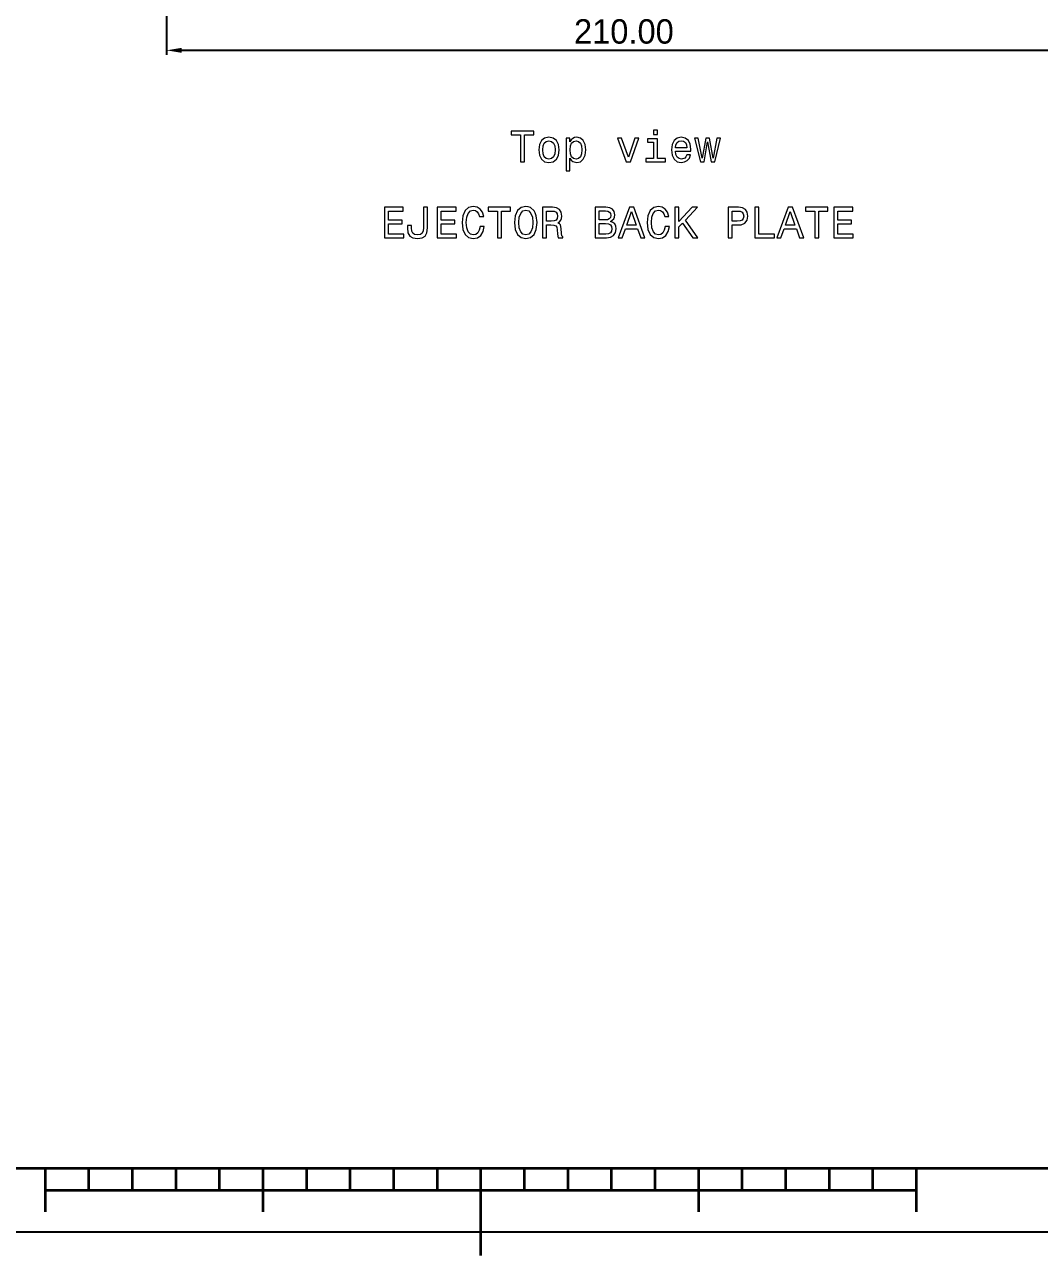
# Model space of a CAD drawing. Extents: x 0 to 1189, y 0 to 841.
# Drawn here: x 489.8 to 722.8, y 0 to 282.5 of the extents above; entities that cross this region are included whole.
import ezdxf

# ---------------------------------------------------------------- set-up
doc = ezdxf.new("R2010")
doc.units = 0
doc.dimstyles.new('5.6', dxfattribs={"dimtxt": 5.6, "dimasz": 3.5, "dimexe": 1, "dimexo": 0.4, "dimgap": 1.5, "dimtad": 1, "dimtoh": 1, "dimzin": 0, "dimdsep": 46, "dimtxsty": 'Standard', "dimcen": 0, "dimclrd": 5, "dimclre": 5, "dimclrt": 240, "dimadec": 0, "dimazin": 0, "dimtfac": 1, "dimtmove": 0, "dimatfit": 0, "dimfxl": 1, "dimtolj": 1, "dimtzin": 0, "dimarcsym": 1})

# ---------------------------------------------------------------- blocks, each defined once
blk = doc.blocks.new('*D111')
at = {"color": 5, "lineweight": -2, "transparency": 16777216}
for p, q in [((522.41, 320.71), (522.41, 275.6)), ((732.41, 320.71), (732.41, 275.6)), ((728.91, 276.6), (525.91, 276.6))]:
    blk.add_line(p, q, dxfattribs=at)
at = {"color": 5, "transparency": 16777216}
for points in [[(525.91, 277.18), (525.91, 276.02), (522.41, 276.6)], [(728.91, 277.18), (728.91, 276.02), (732.41, 276.6)]]:
    blk.add_solid(points, dxfattribs=at)
at = {"layer": 'Defpoints', "color": 0, "transparency": 16777216}
for p in [(522.41, 321.11), (732.41, 321.11), (522.41, 276.6)]:
    blk.add_point(p, dxfattribs=at)
at = {"color": 240, "transparency": 16777216, "insert": (627.41, 280.9), "char_height": 5.6, "attachment_point": 5}
blk.add_mtext('\\A1;210.00', dxfattribs=at)

msp = doc.modelspace()

# ---------------------------------------------------------------- linework, layer by layer
at = {"color": 7, "lineweight": 35}
for p, q in [((20, 20), (1169, 20)), ((594.5, 20), (594.5, 0)), ((494.5, 15), (694.5, 15))]:
    msp.add_line(p, q, dxfattribs=at)
at = {"color": 7, "lineweight": 35, "ltscale": 0.25}
for p, q in [((494.5, 20), (494.5, 10)), ((544.5, 20), (544.5, 10)), ((644.5, 20), (644.5, 10)), ((694.5, 20), (694.5, 10))]:
    msp.add_line(p, q, dxfattribs=at)
at = {"color": 7, "lineweight": 35, "ltscale": 0.125}
for p, q in [((504.5, 20), (504.5, 15)), ((514.5, 20), (514.5, 15)), ((524.5, 20), (524.5, 15)), ((534.5, 20), (534.5, 15)), ((554.5, 20), (554.5, 15)), ((564.5, 20), (564.5, 15)), ((574.5, 20), (574.5, 15)), ((584.5, 20), (584.5, 15)), ((604.5, 20), (604.5, 15)), ((614.5, 20), (614.5, 15)), ((624.5, 20), (624.5, 15)), ((634.5, 20), (634.5, 15)), ((654.5, 20), (654.5, 15)), ((664.5, 20), (664.5, 15)), ((674.5, 20), (674.5, 15)), ((684.5, 20), (684.5, 15))]:
    msp.add_line(p, q, dxfattribs=at)
msp.add_lwpolyline([(5, 836), (1183.989, 836), (1183.989, 5.302), (5, 5.302)], close=True)
at = {"color": 7, "lineweight": 13}
for points in [[(603.669, 251.032), (604.597, 251.032), (604.597, 257.185), (606.715, 257.185), (606.715, 258.032), (601.541, 258.032), (601.541, 257.185), (603.669, 257.185)], [(635.149, 258.274), (634.211, 258.274), (634.211, 257.266), (635.149, 257.266)], [(607.855, 253.735), (608.017, 252.505), (608.481, 251.597), (609.217, 251.032), (610.205, 250.841), (611.184, 251.032), (611.92, 251.587), (612.384, 252.495), (612.556, 253.735), (612.384, 254.966), (611.92, 255.884), (611.184, 256.439), (610.205, 256.64), (609.217, 256.439), (608.481, 255.874), (608.017, 254.966)], [(608.763, 253.745), (608.854, 254.653), (609.136, 255.309), (609.59, 255.712), (610.205, 255.854), (610.811, 255.712), (611.264, 255.319), (611.547, 254.653), (611.648, 253.745), (611.547, 252.828), (611.264, 252.162), (610.811, 251.758), (610.205, 251.627), (609.59, 251.758), (609.136, 252.162), (608.854, 252.828)], [(615.027, 255.611), (615.027, 256.449), (614.139, 256.449), (614.139, 248.934), (615.027, 248.934), (615.027, 251.859), (615.339, 251.385), (615.692, 251.073), (616.58, 250.841), (617.427, 251.032), (618.093, 251.607), (618.527, 252.515), (618.688, 253.745), (618.527, 254.966), (618.093, 255.874), (617.427, 256.439), (616.58, 256.64), (616.096, 256.58), (615.682, 256.388), (615.329, 256.065)], [(616.429, 251.637), (615.834, 251.769), (615.4, 252.172), (615.128, 252.828), (615.037, 253.745), (615.128, 254.653), (615.4, 255.309), (615.834, 255.702), (616.429, 255.843), (616.973, 255.702), (617.407, 255.299), (617.679, 254.643), (617.78, 253.745), (617.679, 252.838), (617.407, 252.172), (616.973, 251.769)], [(627.958, 251.032), (628.896, 251.032), (630.873, 256.449), (629.955, 256.449), (628.432, 252.081), (626.878, 256.449), (625.95, 256.449)], [(635.119, 251.779), (635.119, 256.267), (632.839, 256.267), (632.839, 255.511), (634.231, 255.511), (634.231, 251.779), (632.416, 251.779), (632.416, 251.032), (636.955, 251.032), (636.955, 251.779)], [(639.254, 253.483), (642.805, 253.483), (642.815, 253.897), (642.654, 255.057), (642.21, 255.924), (641.504, 256.449), (640.566, 256.64), (639.648, 256.439), (638.942, 255.874), (638.488, 254.956), (638.326, 253.745), (638.478, 252.505), (638.932, 251.597), (639.628, 251.032), (640.535, 250.841), (641.322, 250.972), (641.968, 251.315), (642.442, 251.859), (642.714, 252.586), (641.837, 252.586), (641.655, 252.182), (641.393, 251.879), (640.646, 251.637), (640.071, 251.748), (639.638, 252.101), (639.355, 252.676), (639.254, 253.453)], [(639.254, 254.23), (639.365, 254.926), (639.638, 255.44), (640.051, 255.753), (640.596, 255.864), (641.13, 255.753), (641.544, 255.44), (641.796, 254.926), (641.887, 254.23)], [(645.831, 251.032), (646.638, 255.632), (647.445, 251.032), (648.292, 251.032), (649.623, 256.449), (648.766, 256.449), (647.868, 251.849), (647.071, 256.449), (646.194, 256.449), (645.397, 251.849), (644.499, 256.449), (643.652, 256.449), (644.983, 251.032)], [(572.41, 233.567), (576.849, 233.567), (576.849, 234.414), (573.338, 234.414), (573.338, 236.785), (576.465, 236.785), (576.465, 237.622), (573.338, 237.622), (573.338, 239.72), (576.768, 239.72), (576.768, 240.567), (572.41, 240.567)], [(581.408, 235.887), (581.337, 235.141), (581.125, 234.626), (580.692, 234.314), (580.026, 234.223), (579.37, 234.314), (578.936, 234.606), (578.684, 235.12), (578.614, 235.867), (578.634, 236.371), (577.726, 236.371), (577.706, 235.857), (577.827, 234.737), (578.241, 233.96), (578.957, 233.527), (580.016, 233.375), (581.065, 233.527), (581.781, 233.96), (582.194, 234.727), (582.325, 235.847), (582.325, 240.567), (581.408, 240.567)], [(584.555, 233.567), (588.993, 233.567), (588.993, 234.414), (585.483, 234.414), (585.483, 236.785), (588.609, 236.785), (588.609, 237.622), (585.483, 237.622), (585.483, 239.72), (588.912, 239.72), (588.912, 240.567), (584.555, 240.567)], [(594.379, 236.169), (594.177, 235.322), (593.844, 234.717), (593.38, 234.344), (592.836, 234.223), (592.18, 234.404), (591.666, 234.949), (591.323, 235.837), (591.212, 237.067), (591.323, 238.288), (591.655, 239.185), (592.17, 239.73), (592.836, 239.922), (593.32, 239.821), (593.733, 239.538), (594.056, 239.084), (594.278, 238.459), (595.236, 238.459), (594.934, 239.417), (594.409, 240.143), (593.693, 240.597), (592.836, 240.759), (591.766, 240.507), (590.949, 239.801), (590.425, 238.641), (590.243, 237.067), (590.425, 235.494), (590.949, 234.334), (591.766, 233.618), (592.836, 233.375), (593.774, 233.567), (594.53, 234.102), (595.065, 234.979), (595.347, 236.169)], [(598.353, 233.567), (599.281, 233.567), (599.281, 239.72), (601.399, 239.72), (601.399, 240.567), (596.225, 240.567), (596.225, 239.72), (598.353, 239.72)], [(602.297, 237.067), (602.478, 235.494), (603.003, 234.334), (603.82, 233.618), (604.889, 233.375), (605.948, 233.618), (606.775, 234.334), (607.289, 235.494), (607.481, 237.067), (607.289, 238.631), (607.068, 239.266), (606.775, 239.79), (605.948, 240.507), (605.444, 240.688), (604.889, 240.759), (603.81, 240.507), (602.993, 239.801), (602.478, 238.641)], [(608.712, 233.567), (609.65, 233.567), (609.65, 236.522), (610.608, 236.522), (611.314, 236.492), (611.758, 236.351), (612, 236.018), (612.101, 235.423), (612.151, 234.515), (612.212, 233.92), (612.333, 233.567), (613.392, 233.567), (613.392, 233.759), (613.16, 234.041), (613.079, 234.566), (613.009, 235.695), (612.837, 236.533), (612.605, 236.795), (612.242, 236.986), (612.645, 237.239), (612.928, 237.592), (613.109, 238.035), (613.17, 238.57), (613.029, 239.417), (612.625, 240.053), (611.96, 240.436), (611.052, 240.567), (608.712, 240.567)], [(624.366, 237.35), (625.072, 237.935), (625.253, 238.328), (625.314, 238.812), (625.183, 239.569), (624.789, 240.113), (624.154, 240.446), (623.266, 240.567), (620.775, 240.567), (620.775, 233.567), (623.408, 233.567), (624.346, 233.708), (625.042, 234.122), (625.475, 234.777), (625.627, 235.665), (625.536, 236.26), (625.294, 236.754), (624.9, 237.118)], [(626.111, 233.567), (627.039, 233.567), (627.775, 235.625), (630.569, 235.625), (631.305, 233.567), (632.253, 233.567), (629.692, 240.577), (628.663, 240.577)], [(636.883, 236.169), (636.681, 235.322), (636.349, 234.717), (635.885, 234.344), (635.34, 234.223), (634.684, 234.404), (634.17, 234.949), (633.827, 235.837), (633.716, 237.067), (633.827, 238.288), (634.16, 239.185), (634.674, 239.73), (635.34, 239.922), (635.824, 239.821), (636.238, 239.538), (636.56, 239.084), (636.782, 238.459), (637.74, 238.459), (637.438, 239.417), (636.913, 240.143), (636.197, 240.597), (635.34, 240.759), (634.271, 240.507), (633.454, 239.801), (632.929, 238.641), (632.748, 237.067), (632.929, 235.494), (633.454, 234.334), (634.271, 233.618), (635.34, 233.375), (636.278, 233.567), (637.034, 234.102), (637.569, 234.979), (637.851, 236.169)], [(639.132, 233.567), (640.06, 233.567), (640.06, 236.058), (640.887, 236.946), (643.238, 233.567), (644.367, 233.567), (641.543, 237.622), (644.287, 240.567), (643.056, 240.567), (640.06, 237.329), (640.06, 240.567), (639.132, 240.567)], [(651.337, 233.567), (652.265, 233.567), (652.265, 236.522), (653.294, 236.522), (654.333, 236.573), (655.16, 236.926), (655.694, 237.612), (655.876, 238.55), (655.735, 239.417), (655.331, 240.053), (654.666, 240.436), (653.758, 240.567), (651.337, 240.567)], [(657.49, 233.567), (661.988, 233.567), (661.988, 234.414), (658.418, 234.414), (658.418, 240.567), (657.49, 240.567)], [(662.543, 233.567), (663.471, 233.567), (664.207, 235.625), (667.001, 235.625), (667.738, 233.567), (668.686, 233.567), (666.124, 240.577), (665.095, 240.577)], [(671.217, 233.567), (672.145, 233.567), (672.145, 239.72), (674.264, 239.72), (674.264, 240.567), (669.089, 240.567), (669.089, 239.72), (671.217, 239.72)], [(675.635, 233.567), (680.073, 233.567), (680.073, 234.414), (676.563, 234.414), (676.563, 236.785), (679.69, 236.785), (679.69, 237.622), (676.563, 237.622), (676.563, 239.72), (679.993, 239.72), (679.993, 240.567), (675.635, 240.567)], [(603.265, 237.067), (603.376, 238.288), (603.709, 239.185), (604.223, 239.73), (604.889, 239.922), (605.545, 239.73), (606.059, 239.175), (606.392, 238.277), (606.513, 237.067), (606.392, 235.847), (606.059, 234.949), (605.545, 234.404), (604.889, 234.223), (604.223, 234.404), (603.709, 234.949), (603.376, 235.837)], [(610.789, 239.71), (611.405, 239.649), (611.838, 239.458), (612.111, 239.105), (612.202, 238.55), (612.101, 237.965), (611.828, 237.612), (611.364, 237.43), (610.729, 237.38), (609.65, 237.38), (609.65, 239.71)], [(623.075, 237.662), (621.703, 237.662), (621.703, 239.73), (623.155, 239.73), (623.7, 239.669), (624.083, 239.488), (624.315, 239.175), (624.396, 238.711), (624.305, 238.247), (624.063, 237.924), (623.65, 237.723)], [(628.098, 236.482), (629.177, 239.569), (630.256, 236.482)], [(653.506, 239.71), (654.111, 239.649), (654.555, 239.458), (654.817, 239.105), (654.908, 238.55), (654.807, 237.965), (654.534, 237.612), (654.07, 237.43), (653.435, 237.38), (652.265, 237.38), (652.265, 239.71)], [(664.53, 236.482), (665.609, 239.569), (666.689, 236.482)], [(623.297, 234.404), (621.703, 234.404), (621.703, 236.815), (623.206, 236.815), (623.841, 236.744), (624.295, 236.533), (624.568, 236.169), (624.658, 235.645), (624.568, 235.09), (624.315, 234.707), (623.892, 234.475)]]:
    msp.add_lwpolyline(points, close=True, dxfattribs=at)

# ---------------------------------------------------------------- dimensions: what is measured, and where the dimension line sits
dim = msp.add_linear_dim(base=(522.412, 276.6), p1=(732.412, 321.112), p2=(522.412, 321.112), dimstyle='5.6')
dim.commit()
dim.dimension.update_dxf_attribs({"geometry": '*D111', "text_midpoint": (627.412, 280.9)})

doc.saveas('drawing.dxf')
